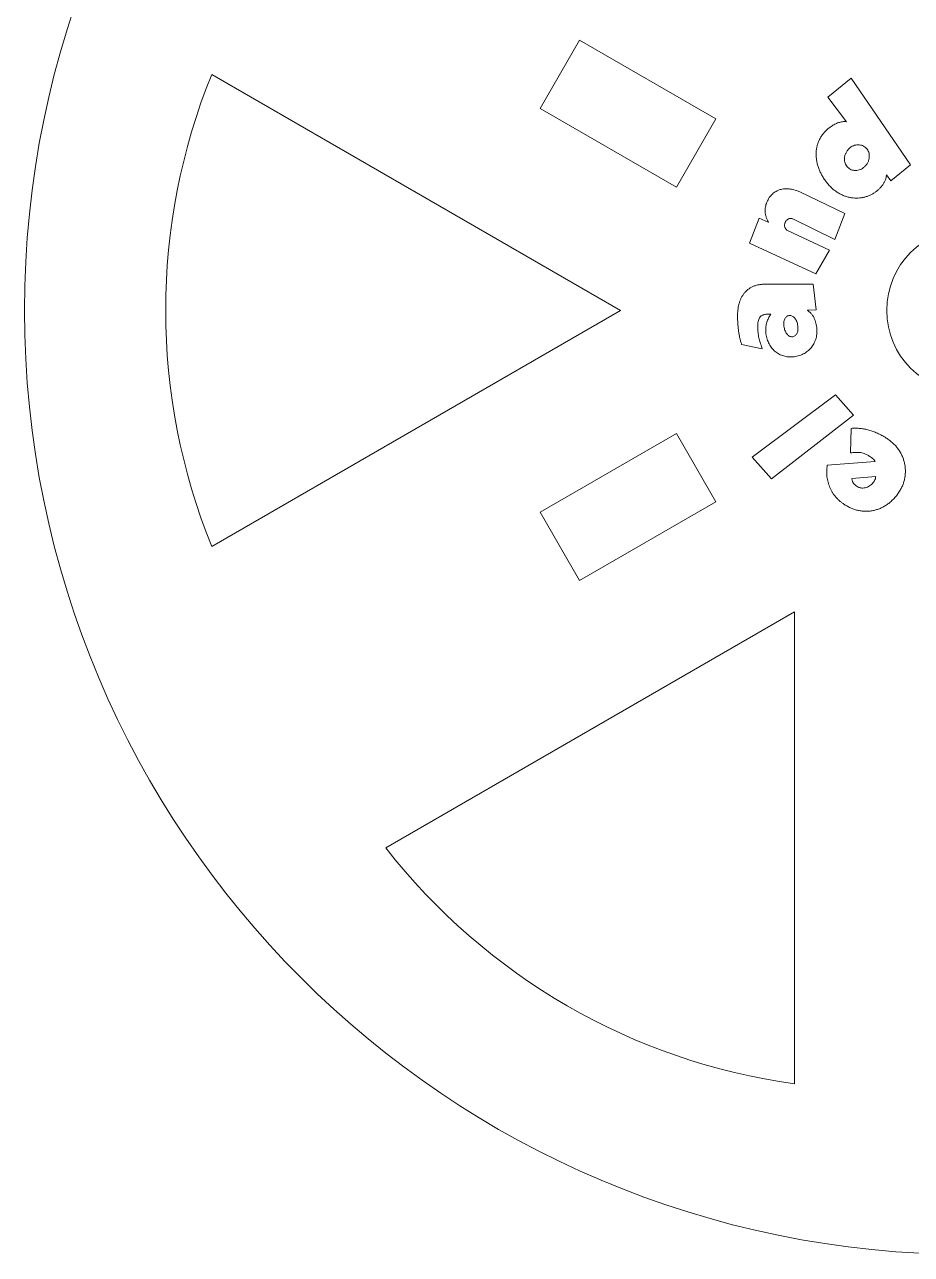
# Model space of a CAD drawing. Header units: inches. Extents: x 0.15 to 9.58, y -4.79 to -0.12.
# Drawn here: x 3.406 to 4.815, y -3.115 to -1.161 of the extents above; entities that cross this region are included whole.
import ezdxf

# ---------------------------------------------------------------- set-up
doc = ezdxf.new("R2010")
doc.units = ezdxf.units.IN
doc.header["$MEASUREMENT"] = 0
doc.layers.add('Layer 1', color=7, linetype='Continuous')

# ---------------------------------------------------------------- blocks, each defined once
blk = doc.blocks.new('block 206')
at = {"layer": 'Layer 1', "color": 7, "lineweight": 15, "true_color": 0xffffff}
blk.add_open_spline([(4.7166, -1.3899), (4.7157, -1.3892), (4.7148, -1.3885), (4.714, -1.3876), (4.7131, -1.3867), (4.7124, -1.3857), (4.7118, -1.3847), (4.7111, -1.3836), (4.7106, -1.3825), (4.7101, -1.3813), (4.7097, -1.3801), (4.7094, -1.3789), (4.7092, -1.3777), (4.7091, -1.3764), (4.709, -1.3751), (4.7091, -1.3738), (4.7092, -1.3725), (4.7093, -1.3711), (4.7096, -1.3698), (4.7098, -1.3691), (4.71, -1.3684), (4.7102, -1.3677), (4.7104, -1.367), (4.7107, -1.3663), (4.7111, -1.3657), (4.7114, -1.365), (4.7117, -1.3643), (4.7121, -1.3636), (4.7125, -1.3629), (4.713, -1.3623), (4.7135, -1.3616)], degree=3, knots=[0, 0, 0, 0, 1, 1, 1, 2, 2, 2, 3, 3, 3, 4, 4, 4, 5, 5, 5, 6, 6, 6, 7, 7, 7, 8, 8, 8, 9, 9, 9, 10, 10, 10, 10], dxfattribs=at)
blk = doc.blocks.new('block 207')
at = {"layer": 'Layer 1', "color": 7, "lineweight": 15, "true_color": 0xffffff}
blk.add_open_spline([(4.7135, -1.3616), (4.714, -1.361), (4.7144, -1.3603), (4.7149, -1.3597), (4.7154, -1.3592), (4.7159, -1.3586), (4.7165, -1.3581), (4.717, -1.3576), (4.7175, -1.3571), (4.7181, -1.3566), (4.7186, -1.3562), (4.7192, -1.3558), (4.7198, -1.3554), (4.721, -1.3547), (4.7222, -1.3541), (4.7234, -1.3536), (4.7246, -1.3531), (4.7259, -1.3527), (4.7271, -1.3525), (4.7284, -1.3522), (4.7296, -1.3521), (4.7309, -1.3521), (4.7321, -1.3521), (4.7333, -1.3522), (4.7345, -1.3525), (4.7357, -1.3527), (4.7369, -1.353), (4.738, -1.3535), (4.739, -1.354), (4.74, -1.3546), (4.741, -1.3552)], degree=3, knots=[0, 0, 0, 0, 1, 1, 1, 2, 2, 2, 3, 3, 3, 4, 4, 4, 5, 5, 5, 6, 6, 6, 7, 7, 7, 8, 8, 8, 9, 9, 9, 10, 10, 10, 10], dxfattribs=at)
blk = doc.blocks.new('block 208')
at = {"layer": 'Layer 1', "color": 7, "lineweight": 15, "true_color": 0xffffff}
blk.add_open_spline([(4.741, -1.3552), (4.742, -1.3559), (4.743, -1.3567), (4.7438, -1.3576), (4.7447, -1.3584), (4.7454, -1.3594), (4.746, -1.3605), (4.7466, -1.3615), (4.7472, -1.3626), (4.7476, -1.3638), (4.748, -1.365), (4.7483, -1.3662), (4.7484, -1.3674), (4.7486, -1.3687), (4.7487, -1.37), (4.7486, -1.3713), (4.7485, -1.3726), (4.7483, -1.3739), (4.748, -1.3753), (4.7479, -1.3759), (4.7477, -1.3766), (4.7474, -1.3773), (4.7472, -1.378), (4.7469, -1.3786), (4.7466, -1.3793), (4.7463, -1.3799), (4.746, -1.3806), (4.7456, -1.3812), (4.7452, -1.3819), (4.7447, -1.3826), (4.7443, -1.3832)], degree=3, knots=[0, 0, 0, 0, 1, 1, 1, 2, 2, 2, 3, 3, 3, 4, 4, 4, 5, 5, 5, 6, 6, 6, 7, 7, 7, 8, 8, 8, 9, 9, 9, 10, 10, 10, 10], dxfattribs=at)
blk = doc.blocks.new('block 209')
at = {"layer": 'Layer 1', "color": 7, "lineweight": 15, "true_color": 0xffffff}
blk.add_open_spline([(4.7443, -1.3832), (4.7438, -1.3839), (4.7433, -1.3845), (4.7428, -1.3852), (4.7423, -1.3857), (4.7417, -1.3863), (4.7412, -1.3868), (4.7407, -1.3874), (4.7401, -1.3879), (4.7395, -1.3883), (4.739, -1.3888), (4.7384, -1.3892), (4.7378, -1.3896), (4.7367, -1.3904), (4.7355, -1.391), (4.7343, -1.3915), (4.7331, -1.392), (4.7318, -1.3924), (4.7306, -1.3927), (4.7293, -1.3929), (4.7281, -1.393), (4.7268, -1.393), (4.7256, -1.393), (4.7244, -1.3929), (4.7232, -1.3927), (4.7221, -1.3925), (4.7209, -1.3922), (4.7198, -1.3917), (4.7187, -1.3912), (4.7177, -1.3906), (4.7166, -1.3899)], degree=3, knots=[0, 0, 0, 0, 1, 1, 1, 2, 2, 2, 3, 3, 3, 4, 4, 4, 5, 5, 5, 6, 6, 6, 7, 7, 7, 8, 8, 8, 9, 9, 9, 10, 10, 10, 10], dxfattribs=at)
blk = doc.blocks.new('block 210')
at = {"layer": 'Layer 1', "color": 7, "lineweight": 15, "true_color": 0xffffff}
blk.add_open_spline([(4.6206, -1.6235), (4.6214, -1.6234), (4.6221, -1.6233), (4.6229, -1.6233), (4.6236, -1.6233), (4.6243, -1.6235), (4.625, -1.6237), (4.6257, -1.624), (4.6264, -1.6243), (4.6271, -1.6247), (4.6278, -1.6252), (4.6285, -1.6257), (4.6291, -1.6263), (4.6298, -1.627), (4.6305, -1.6277), (4.631, -1.6285), (4.6316, -1.6293), (4.6321, -1.6302), (4.6325, -1.6311), (4.633, -1.6322), (4.6334, -1.6332), (4.6337, -1.6343), (4.6341, -1.6355), (4.6344, -1.6368), (4.6346, -1.638)], degree=3, knots=[0, 0, 0, 0, 1, 1, 1, 2, 2, 2, 3, 3, 3, 4, 4, 4, 5, 5, 5, 6, 6, 6, 7, 7, 7, 8, 8, 8, 8], dxfattribs=at)
blk = doc.blocks.new('block 211')
at = {"layer": 'Layer 1', "color": 7, "lineweight": 15, "true_color": 0xffffff}
blk.add_open_spline([(4.6346, -1.638), (4.6348, -1.6393), (4.635, -1.6406), (4.6351, -1.6418), (4.6352, -1.643), (4.6353, -1.6442), (4.6352, -1.6453), (4.6351, -1.6463), (4.635, -1.6474), (4.6348, -1.6484), (4.6346, -1.6493), (4.6343, -1.6502), (4.6339, -1.6511), (4.6336, -1.6519), (4.6332, -1.6527), (4.6327, -1.6534), (4.6322, -1.654), (4.6317, -1.6546), (4.6311, -1.6551), (4.6305, -1.6556), (4.6299, -1.6561), (4.6292, -1.6564), (4.6285, -1.6568), (4.6278, -1.657), (4.627, -1.6572)], degree=3, knots=[0, 0, 0, 0, 1, 1, 1, 2, 2, 2, 3, 3, 3, 4, 4, 4, 5, 5, 5, 6, 6, 6, 7, 7, 7, 8, 8, 8, 8], dxfattribs=at)
blk = doc.blocks.new('block 212')
at = {"layer": 'Layer 1', "color": 7, "lineweight": 15, "true_color": 0xffffff}
blk.add_open_spline([(4.627, -1.6572), (4.6263, -1.6572), (4.6255, -1.6573), (4.6248, -1.6572), (4.624, -1.6571), (4.6233, -1.6569), (4.6225, -1.6566), (4.6218, -1.6563), (4.6211, -1.6559), (4.6204, -1.6554), (4.6197, -1.6549), (4.619, -1.6542), (4.6184, -1.6535), (4.6178, -1.6528), (4.6171, -1.652), (4.6166, -1.6512), (4.6161, -1.6503), (4.6156, -1.6494), (4.6152, -1.6485), (4.6147, -1.6475), (4.6143, -1.6466), (4.614, -1.6455), (4.6137, -1.6444), (4.6135, -1.6433), (4.6132, -1.6422)], degree=3, knots=[0, 0, 0, 0, 1, 1, 1, 2, 2, 2, 3, 3, 3, 4, 4, 4, 5, 5, 5, 6, 6, 6, 7, 7, 7, 8, 8, 8, 8], dxfattribs=at)
blk = doc.blocks.new('block 213')
at = {"layer": 'Layer 1', "color": 7, "lineweight": 15, "true_color": 0xffffff}
blk.add_open_spline([(4.6132, -1.6422), (4.613, -1.6409), (4.6128, -1.6395), (4.6127, -1.6382), (4.6126, -1.637), (4.6125, -1.6358), (4.6126, -1.6346), (4.6127, -1.6336), (4.6128, -1.6325), (4.6131, -1.6315), (4.6134, -1.6306), (4.6137, -1.6298), (4.6141, -1.6289), (4.6145, -1.6282), (4.615, -1.6275), (4.6155, -1.6268), (4.616, -1.6263), (4.6165, -1.6257), (4.6171, -1.6252), (4.6176, -1.6248), (4.6182, -1.6244), (4.6188, -1.6241), (4.6194, -1.6238), (4.62, -1.6237), (4.6206, -1.6235)], degree=3, knots=[0, 0, 0, 0, 1, 1, 1, 2, 2, 2, 3, 3, 3, 4, 4, 4, 5, 5, 5, 6, 6, 6, 7, 7, 7, 8, 8, 8, 8], dxfattribs=at)
blk = doc.blocks.new('block 214')
at = {"layer": 'Layer 1', "color": 7, "lineweight": 15, "true_color": 0xffffff}
blk.add_open_spline([(4.7587, -1.8793), (4.7587, -1.8799), (4.7586, -1.8805), (4.7585, -1.881), (4.7584, -1.8816), (4.7583, -1.8822), (4.7582, -1.8827), (4.7581, -1.883), (4.758, -1.8833), (4.7579, -1.8836), (4.7578, -1.8839), (4.7576, -1.8843), (4.7574, -1.8846), (4.7572, -1.8851), (4.757, -1.8855), (4.7567, -1.8859), (4.7564, -1.8864), (4.7561, -1.8869), (4.7558, -1.8874)], degree=3, knots=[0, 0, 0, 0, 1, 1, 1, 2, 2, 2, 3, 3, 3, 4, 4, 4, 5, 5, 5, 6, 6, 6, 6], dxfattribs=at)
blk = doc.blocks.new('block 215')
at = {"layer": 'Layer 1', "color": 7, "lineweight": 15, "true_color": 0xffffff}
blk.add_open_spline([(4.7558, -1.8874), (4.7551, -1.8884), (4.7544, -1.8894), (4.7535, -1.8904), (4.7527, -1.8914), (4.7517, -1.8923), (4.7507, -1.8931), (4.7497, -1.8938), (4.7486, -1.8945), (4.7475, -1.8951), (4.7464, -1.8957), (4.7452, -1.8962), (4.744, -1.8966), (4.7428, -1.897), (4.7415, -1.8973), (4.7403, -1.8974), (4.739, -1.8976), (4.7378, -1.8976), (4.7366, -1.8975), (4.7359, -1.8974), (4.7353, -1.8974), (4.7347, -1.8972), (4.7341, -1.8971), (4.7335, -1.8969), (4.7329, -1.8967), (4.7323, -1.8965), (4.7317, -1.8963), (4.7311, -1.896), (4.7305, -1.8957), (4.7299, -1.8953), (4.7293, -1.895)], degree=3, knots=[0, 0, 0, 0, 1, 1, 1, 2, 2, 2, 3, 3, 3, 4, 4, 4, 5, 5, 5, 6, 6, 6, 7, 7, 7, 8, 8, 8, 9, 9, 9, 10, 10, 10, 10], dxfattribs=at)
blk = doc.blocks.new('block 216')
at = {"layer": 'Layer 1', "color": 7, "lineweight": 15, "true_color": 0xffffff}
blk.add_open_spline([(4.7293, -1.895), (4.7282, -1.8942), (4.7271, -1.8935), (4.7261, -1.8926), (4.7251, -1.8918), (4.7242, -1.8909), (4.7235, -1.8899), (4.7232, -1.8894), (4.7228, -1.8889), (4.7225, -1.8884), (4.7222, -1.8878), (4.722, -1.8872), (4.7217, -1.8866), (4.7215, -1.886), (4.7213, -1.8854), (4.7212, -1.8847), (4.721, -1.884), (4.7209, -1.8833), (4.7208, -1.8826)], degree=3, knots=[0, 0, 0, 0, 1, 1, 1, 2, 2, 2, 3, 3, 3, 4, 4, 4, 5, 5, 5, 6, 6, 6, 6], dxfattribs=at)
blk = doc.blocks.new('block 217')
at = {"layer": 'Layer 1', "color": 7, "lineweight": 15, "true_color": 0xffffff}
blk.add_lwpolyline([(4.7208, -1.8826), (4.7587, -1.8793)], dxfattribs=at)
blk = doc.blocks.new('block 222')
at = {"layer": 'Layer 1', "color": 7, "lineweight": 15, "true_color": 0xffffff}
blk.add_open_spline([(4.7189, -1.8416), (4.7212, -1.8413), (4.7235, -1.841), (4.7259, -1.8409), (4.7283, -1.8408), (4.7307, -1.8408), (4.7331, -1.841), (4.7343, -1.8412), (4.7355, -1.8413), (4.7367, -1.8416), (4.738, -1.8419), (4.7392, -1.8423), (4.7405, -1.8427), (4.7418, -1.8432), (4.7431, -1.8438), (4.7443, -1.8444), (4.7457, -1.8451), (4.7469, -1.8458), (4.7482, -1.8466)], degree=3, knots=[0, 0, 0, 0, 1, 1, 1, 2, 2, 2, 3, 3, 3, 4, 4, 4, 5, 5, 5, 6, 6, 6, 6], dxfattribs=at)
blk = doc.blocks.new('block 223')
at = {"layer": 'Layer 1', "color": 7, "lineweight": 15, "true_color": 0xffffff}
blk.add_open_spline([(4.7482, -1.8466), (4.7491, -1.8472), (4.75, -1.8478), (4.7509, -1.8484), (4.7519, -1.8491), (4.7528, -1.8498), (4.7537, -1.8505), (4.7546, -1.8513), (4.7555, -1.852), (4.7562, -1.8528), (4.7568, -1.8535), (4.7573, -1.8543), (4.7579, -1.8551)], degree=3, knots=[0, 0, 0, 0, 1, 1, 1, 2, 2, 2, 3, 3, 3, 4, 4, 4, 4], dxfattribs=at)
blk = doc.blocks.new('block 224')
at = {"layer": 'Layer 1', "color": 7, "lineweight": 15, "true_color": 0xffffff}
blk.add_lwpolyline([(4.7579, -1.8551), (4.6818, -1.8614)], dxfattribs=at)
blk = doc.blocks.new('block 225')
at = {"layer": 'Layer 1', "color": 7, "lineweight": 15, "true_color": 0xffffff}
blk.add_open_spline([(4.6818, -1.8614), (4.6816, -1.863), (4.6813, -1.8645), (4.6812, -1.866), (4.681, -1.8676), (4.6809, -1.8691), (4.6809, -1.8706), (4.6809, -1.8721), (4.6809, -1.8736), (4.6809, -1.8751), (4.681, -1.8766), (4.6811, -1.8781), (4.6813, -1.8796), (4.6815, -1.881), (4.6817, -1.8825), (4.682, -1.884), (4.6822, -1.8854), (4.6826, -1.8869), (4.683, -1.8883), (4.6833, -1.8897), (4.6838, -1.8912), (4.6843, -1.8926), (4.6848, -1.894), (4.6853, -1.8954), (4.6859, -1.8968), (4.6865, -1.8982), (4.6871, -1.8996), (4.6879, -1.9009), (4.6886, -1.9023), (4.6893, -1.9036), (4.6901, -1.9048), (4.6909, -1.9061), (4.6918, -1.9074), (4.6927, -1.9086), (4.6936, -1.9098), (4.6946, -1.911), (4.6956, -1.9121), (4.6966, -1.9133), (4.6977, -1.9144), (4.6988, -1.9155), (4.6999, -1.9166), (4.7011, -1.9176), (4.7023, -1.9187), (4.7035, -1.9197), (4.7048, -1.9207), (4.7061, -1.9216), (4.7075, -1.9226), (4.7089, -1.9235), (4.7103, -1.9245)], degree=3, knots=[0, 0, 0, 0, 1, 1, 1, 2, 2, 2, 3, 3, 3, 4, 4, 4, 5, 5, 5, 6, 6, 6, 7, 7, 7, 8, 8, 8, 9, 9, 9, 10, 10, 10, 11, 11, 11, 12, 12, 12, 13, 13, 13, 14, 14, 14, 15, 15, 15, 16, 16, 16, 16], dxfattribs=at)
blk = doc.blocks.new('block 226')
at = {"layer": 'Layer 1', "color": 7, "lineweight": 15, "true_color": 0xffffff}
blk.add_open_spline([(4.7103, -1.9245), (4.7121, -1.9255), (4.7139, -1.9266), (4.7157, -1.9275), (4.7175, -1.9285), (4.7194, -1.9293), (4.7213, -1.9301), (4.7231, -1.9308), (4.725, -1.9315), (4.7269, -1.932), (4.7288, -1.9326), (4.7308, -1.9331), (4.7327, -1.9334), (4.7347, -1.9338), (4.7366, -1.9341), (4.7386, -1.9342), (4.7405, -1.9344), (4.7425, -1.9345), (4.7444, -1.9344), (4.7464, -1.9344), (4.7483, -1.9343), (4.7502, -1.934), (4.7522, -1.9338), (4.7541, -1.9335), (4.756, -1.933), (4.7579, -1.9326), (4.7598, -1.932), (4.7617, -1.9314), (4.7636, -1.9307), (4.7655, -1.93), (4.7673, -1.9292), (4.7692, -1.9283), (4.771, -1.9273), (4.7728, -1.9263), (4.7746, -1.9252), (4.7764, -1.9241), (4.7781, -1.9228), (4.7799, -1.9215), (4.7816, -1.9202), (4.7832, -1.9187), (4.7849, -1.9172), (4.7865, -1.9156), (4.7881, -1.9139), (4.7897, -1.9122), (4.7912, -1.9103), (4.7926, -1.9084), (4.794, -1.9064), (4.7954, -1.9044), (4.7968, -1.9023)], degree=3, knots=[0, 0, 0, 0, 1, 1, 1, 2, 2, 2, 3, 3, 3, 4, 4, 4, 5, 5, 5, 6, 6, 6, 7, 7, 7, 8, 8, 8, 9, 9, 9, 10, 10, 10, 11, 11, 11, 12, 12, 12, 13, 13, 13, 14, 14, 14, 15, 15, 15, 16, 16, 16, 16], dxfattribs=at)
blk = doc.blocks.new('block 227')
at = {"layer": 'Layer 1', "color": 7, "lineweight": 15, "true_color": 0xffffff}
blk.add_open_spline([(4.7968, -1.9023), (4.7978, -1.9006), (4.7989, -1.8988), (4.7998, -1.897), (4.8007, -1.8953), (4.8015, -1.8934), (4.8022, -1.8916), (4.8029, -1.8898), (4.8035, -1.8879), (4.804, -1.886), (4.8045, -1.8841), (4.8049, -1.8822), (4.8052, -1.8802), (4.8055, -1.8783), (4.8057, -1.8763), (4.8058, -1.8744), (4.8059, -1.8724), (4.806, -1.8705), (4.8059, -1.8686), (4.8058, -1.8666), (4.8056, -1.8647), (4.8054, -1.8628), (4.8051, -1.8609), (4.8047, -1.859), (4.8043, -1.8571), (4.8039, -1.8552), (4.8033, -1.8533), (4.8027, -1.8515), (4.802, -1.8496), (4.8013, -1.8478), (4.8005, -1.846), (4.7996, -1.8442), (4.7987, -1.8424), (4.7977, -1.8407), (4.7967, -1.8389), (4.7956, -1.8372), (4.7944, -1.8355), (4.7932, -1.8338), (4.7919, -1.8322), (4.7905, -1.8306), (4.7891, -1.829), (4.7876, -1.8275), (4.786, -1.8261), (4.7844, -1.8246), (4.7828, -1.8231), (4.781, -1.8218), (4.7792, -1.8205), (4.7773, -1.8192), (4.7754, -1.818)], degree=3, knots=[0, 0, 0, 0, 1, 1, 1, 2, 2, 2, 3, 3, 3, 4, 4, 4, 5, 5, 5, 6, 6, 6, 7, 7, 7, 8, 8, 8, 9, 9, 9, 10, 10, 10, 11, 11, 11, 12, 12, 12, 13, 13, 13, 14, 14, 14, 15, 15, 15, 16, 16, 16, 16], dxfattribs=at)
blk = doc.blocks.new('block 228')
at = {"layer": 'Layer 1', "color": 7, "lineweight": 15, "true_color": 0xffffff}
blk.add_open_spline([(4.7754, -1.818), (4.7731, -1.8166), (4.7707, -1.8151), (4.7684, -1.8138), (4.7661, -1.8125), (4.7638, -1.8114), (4.7614, -1.8103), (4.7592, -1.8093), (4.7569, -1.8083), (4.7546, -1.8075), (4.7524, -1.8067), (4.7502, -1.806), (4.748, -1.8054), (4.7457, -1.8047), (4.7435, -1.8042), (4.7412, -1.8038), (4.7389, -1.8034), (4.7366, -1.8031), (4.7343, -1.8029), (4.7319, -1.8027), (4.7294, -1.8025), (4.727, -1.8025), (4.7245, -1.8025), (4.722, -1.8026), (4.7195, -1.8027)], degree=3, knots=[0, 0, 0, 0, 1, 1, 1, 2, 2, 2, 3, 3, 3, 4, 4, 4, 5, 5, 5, 6, 6, 6, 7, 7, 7, 8, 8, 8, 8], dxfattribs=at)
blk = doc.blocks.new('block 229')
at = {"layer": 'Layer 1', "color": 7, "lineweight": 15, "true_color": 0xffffff}
blk.add_lwpolyline([(4.7195, -1.8027), (4.7189, -1.8416)], dxfattribs=at)
blk = doc.blocks.new('block 230')
at = {"layer": 'Layer 1', "color": 7, "lineweight": 15, "true_color": 0xffffff}
blk.add_lwpolyline([(4.5584, -1.5082), (4.6637, -1.5572)], dxfattribs=at)
blk = doc.blocks.new('block 231')
at = {"layer": 'Layer 1', "color": 7, "lineweight": 15, "true_color": 0xffffff}
blk.add_lwpolyline([(4.6637, -1.5572), (4.6854, -1.5193)], dxfattribs=at)
blk = doc.blocks.new('block 232')
at = {"layer": 'Layer 1', "color": 7, "lineweight": 15, "true_color": 0xffffff}
blk.add_lwpolyline([(4.6854, -1.5193), (4.6186, -1.4881)], dxfattribs=at)
blk = doc.blocks.new('block 233')
at = {"layer": 'Layer 1', "color": 7, "lineweight": 15, "true_color": 0xffffff}
blk.add_lwpolyline([(4.6271, -1.47), (4.6938, -1.5027)], dxfattribs=at)
blk = doc.blocks.new('block 234')
at = {"layer": 'Layer 1', "color": 7, "lineweight": 15, "true_color": 0xffffff}
blk.add_lwpolyline([(4.6938, -1.5027), (4.7096, -1.4614)], dxfattribs=at)
blk = doc.blocks.new('block 235')
at = {"layer": 'Layer 1', "color": 7, "lineweight": 15, "true_color": 0xffffff}
blk.add_lwpolyline([(4.7096, -1.4614), (4.6384, -1.4271)], dxfattribs=at)
blk = doc.blocks.new('block 236')
at = {"layer": 'Layer 1', "color": 7, "lineweight": 15, "true_color": 0xffffff}
blk.add_open_spline([(4.6384, -1.4271), (4.6371, -1.4265), (4.6358, -1.426), (4.6345, -1.4254), (4.6333, -1.4249), (4.632, -1.4245), (4.6307, -1.4241), (4.6294, -1.4237), (4.6282, -1.4234), (4.6269, -1.4231), (4.6256, -1.4228), (4.6243, -1.4225), (4.623, -1.4224), (4.6218, -1.4222), (4.6205, -1.422), (4.6193, -1.422), (4.618, -1.4219), (4.6168, -1.4219), (4.6156, -1.4219), (4.6144, -1.422), (4.6132, -1.4221), (4.612, -1.4223), (4.6108, -1.4224), (4.6096, -1.4226), (4.6085, -1.4229), (4.6073, -1.4232), (4.6062, -1.4235), (4.6051, -1.4239), (4.604, -1.4243), (4.6029, -1.4248), (4.6019, -1.4253), (4.6008, -1.4258), (4.5998, -1.4264), (4.5988, -1.427), (4.5978, -1.4277), (4.5969, -1.4284), (4.5959, -1.4291), (4.595, -1.4299), (4.5941, -1.4308), (4.5933, -1.4316), (4.5924, -1.4325), (4.5916, -1.4335), (4.5908, -1.4345), (4.59, -1.4355), (4.5893, -1.4366), (4.5886, -1.4378), (4.5879, -1.439), (4.5873, -1.4402), (4.5866, -1.4414)], degree=3, knots=[0, 0, 0, 0, 1, 1, 1, 2, 2, 2, 3, 3, 3, 4, 4, 4, 5, 5, 5, 6, 6, 6, 7, 7, 7, 8, 8, 8, 9, 9, 9, 10, 10, 10, 11, 11, 11, 12, 12, 12, 13, 13, 13, 14, 14, 14, 15, 15, 15, 16, 16, 16, 16], dxfattribs=at)
blk = doc.blocks.new('block 237')
at = {"layer": 'Layer 1', "color": 7, "lineweight": 15, "true_color": 0xffffff}
blk.add_open_spline([(4.5866, -1.4414), (4.5861, -1.4427), (4.5855, -1.4439), (4.585, -1.4452), (4.5846, -1.4465), (4.5842, -1.4477), (4.5839, -1.449), (4.5836, -1.4503), (4.5833, -1.4516), (4.5832, -1.4529), (4.583, -1.4541), (4.5829, -1.4554), (4.5829, -1.4567), (4.5829, -1.4581), (4.583, -1.4594), (4.5832, -1.4608), (4.5834, -1.4622), (4.5838, -1.4637), (4.5842, -1.4651), (4.5846, -1.4666), (4.5852, -1.4682), (4.5858, -1.4697), (4.5865, -1.4713), (4.5873, -1.4729), (4.5882, -1.4745)], degree=3, knots=[0, 0, 0, 0, 1, 1, 1, 2, 2, 2, 3, 3, 3, 4, 4, 4, 5, 5, 5, 6, 6, 6, 7, 7, 7, 8, 8, 8, 8], dxfattribs=at)
blk = doc.blocks.new('block 238')
at = {"layer": 'Layer 1', "color": 7, "lineweight": 15, "true_color": 0xffffff}
blk.add_lwpolyline([(4.5878, -1.4753), (4.5736, -1.4685)], dxfattribs=at)
blk = doc.blocks.new('block 239')
at = {"layer": 'Layer 1', "color": 7, "lineweight": 15, "true_color": 0xffffff}
blk.add_lwpolyline([(4.5736, -1.4685), (4.5584, -1.5082)], dxfattribs=at)
blk = doc.blocks.new('block 240')
at = {"layer": 'Layer 1', "color": 7, "lineweight": 15, "true_color": 0xffffff}
blk.add_lwpolyline([(4.6827, -1.2763), (4.7122, -1.3154)], dxfattribs=at)
blk = doc.blocks.new('block 241')
at = {"layer": 'Layer 1', "color": 7, "lineweight": 15, "true_color": 0xffffff}
blk.add_open_spline([(4.7122, -1.3154), (4.7111, -1.3153), (4.7101, -1.3153), (4.7091, -1.3153), (4.708, -1.3153), (4.707, -1.3153), (4.706, -1.3155), (4.7049, -1.3156), (4.7039, -1.3158), (4.7028, -1.316), (4.7018, -1.3163), (4.7007, -1.3166), (4.6997, -1.3169), (4.6987, -1.3173), (4.6977, -1.3177), (4.6966, -1.3181), (4.6956, -1.3186), (4.6947, -1.319), (4.6937, -1.3195), (4.6927, -1.32), (4.6917, -1.3206), (4.6907, -1.3212), (4.6898, -1.3218), (4.6889, -1.3224), (4.6879, -1.323)], degree=3, knots=[0, 0, 0, 0, 1, 1, 1, 2, 2, 2, 3, 3, 3, 4, 4, 4, 5, 5, 5, 6, 6, 6, 7, 7, 7, 8, 8, 8, 8], dxfattribs=at)
blk = doc.blocks.new('block 242')
at = {"layer": 'Layer 1', "color": 7, "lineweight": 15, "true_color": 0xffffff}
blk.add_open_spline([(4.6879, -1.323), (4.6862, -1.3243), (4.6844, -1.3256), (4.6827, -1.327), (4.6811, -1.3284), (4.6796, -1.3298), (4.6781, -1.3314), (4.6767, -1.3328), (4.6754, -1.3344), (4.6742, -1.336), (4.673, -1.3376), (4.6719, -1.3392), (4.6709, -1.3409), (4.67, -1.3426), (4.6691, -1.3443), (4.6683, -1.3461), (4.6676, -1.3478), (4.6669, -1.3496), (4.6664, -1.3514), (4.6658, -1.3532), (4.6653, -1.355), (4.665, -1.3568), (4.6646, -1.3587), (4.6643, -1.3605), (4.6642, -1.3624), (4.664, -1.3643), (4.664, -1.3662), (4.664, -1.3681), (4.664, -1.37), (4.6642, -1.3719), (4.6644, -1.3738), (4.6646, -1.3757), (4.6649, -1.3776), (4.6653, -1.3795), (4.6657, -1.3815), (4.6662, -1.3834), (4.6668, -1.3854), (4.6674, -1.3873), (4.6681, -1.3893), (4.6688, -1.3912), (4.6696, -1.3931), (4.6704, -1.395), (4.6713, -1.3968), (4.6723, -1.3987), (4.6733, -1.4006), (4.6743, -1.4024), (4.6754, -1.4043), (4.6766, -1.4061), (4.6778, -1.4079)], degree=3, knots=[0, 0, 0, 0, 1, 1, 1, 2, 2, 2, 3, 3, 3, 4, 4, 4, 5, 5, 5, 6, 6, 6, 7, 7, 7, 8, 8, 8, 9, 9, 9, 10, 10, 10, 11, 11, 11, 12, 12, 12, 13, 13, 13, 14, 14, 14, 15, 15, 15, 16, 16, 16, 16], dxfattribs=at)
blk = doc.blocks.new('block 243')
at = {"layer": 'Layer 1', "color": 7, "lineweight": 15, "true_color": 0xffffff}
blk.add_open_spline([(4.7577, -1.4277), (4.7589, -1.4269), (4.76, -1.426), (4.7611, -1.4251), (4.7623, -1.4242), (4.7633, -1.4232), (4.7644, -1.4222), (4.7654, -1.4212), (4.7664, -1.4201), (4.7673, -1.419), (4.7683, -1.4179), (4.7692, -1.4167), (4.7701, -1.4155), (4.7709, -1.4143), (4.7717, -1.4131), (4.7724, -1.4118), (4.7731, -1.4106), (4.7737, -1.4093), (4.7741, -1.4079), (4.7746, -1.4067), (4.775, -1.4054), (4.7752, -1.404), (4.7755, -1.4027), (4.7756, -1.4013), (4.7757, -1.4)], degree=3, knots=[0, 0, 0, 0, 1, 1, 1, 2, 2, 2, 3, 3, 3, 4, 4, 4, 5, 5, 5, 6, 6, 6, 7, 7, 7, 8, 8, 8, 8], dxfattribs=at)
blk = doc.blocks.new('block 244')
at = {"layer": 'Layer 1', "color": 7, "lineweight": 15, "true_color": 0xffffff}
blk.add_lwpolyline([(4.7757, -1.4), (4.776, -1.3997)], dxfattribs=at)
blk = doc.blocks.new('block 245')
at = {"layer": 'Layer 1', "color": 7, "lineweight": 15, "true_color": 0xffffff}
blk.add_lwpolyline([(4.776, -1.3997), (4.7827, -1.4093)], dxfattribs=at)
blk = doc.blocks.new('block 246')
at = {"layer": 'Layer 1', "color": 7, "lineweight": 15, "true_color": 0xffffff}
blk.add_lwpolyline([(4.7827, -1.4093), (4.8143, -1.3841)], dxfattribs=at)
blk = doc.blocks.new('block 247')
at = {"layer": 'Layer 1', "color": 7, "lineweight": 15, "true_color": 0xffffff}
blk.add_lwpolyline([(4.8143, -1.3841), (4.7195, -1.2463)], dxfattribs=at)
blk = doc.blocks.new('block 248')
at = {"layer": 'Layer 1', "color": 7, "lineweight": 15, "true_color": 0xffffff}
blk.add_lwpolyline([(4.7195, -1.2463), (4.6827, -1.2763)], dxfattribs=at)
blk = doc.blocks.new('block 275')
at = {"layer": 'Layer 1', "color": 7, "lineweight": 15, "true_color": 0xffffff}
blk.add_lwpolyline([(4.6297, -2.0941), (4.6297, -2.8441)], dxfattribs=at)
blk = doc.blocks.new('block 276')
at = {"layer": 'Layer 1', "color": 7, "lineweight": 15, "true_color": 0xffffff}
blk.add_lwpolyline([(4.6297, -2.0941), (3.9802, -2.4691)], dxfattribs=at)
blk = doc.blocks.new('block 277')
at = {"layer": 'Layer 1', "color": 7, "lineweight": 15, "true_color": 0xffffff}
blk.add_open_spline([(3.9802, -2.4691), (4.1396, -2.6739), (4.3726, -2.8085), (4.6297, -2.8441)], degree=3, dxfattribs=at)
blk = doc.blocks.new('block 284')
at = {"layer": 'Layer 1', "color": 7, "lineweight": 15, "true_color": 0xffffff}
blk.add_lwpolyline([(4.288, -1.186), (4.5045, -1.311)], dxfattribs=at)
blk = doc.blocks.new('block 285')
at = {"layer": 'Layer 1', "color": 7, "lineweight": 15, "true_color": 0xffffff}
blk.add_lwpolyline([(4.288, -1.186), (4.2255, -1.2943)], dxfattribs=at)
blk = doc.blocks.new('block 286')
at = {"layer": 'Layer 1', "color": 7, "lineweight": 15, "true_color": 0xffffff}
blk.add_lwpolyline([(4.2255, -1.2943), (4.442, -1.4193)], dxfattribs=at)
blk = doc.blocks.new('block 287')
at = {"layer": 'Layer 1', "color": 7, "lineweight": 15, "true_color": 0xffffff}
blk.add_lwpolyline([(4.442, -1.4193), (4.5045, -1.311)], dxfattribs=at)
blk = doc.blocks.new('block 296')
at = {"layer": 'Layer 1', "color": 7, "lineweight": 15, "true_color": 0xffffff}
blk.add_open_spline([(6.4062, -1.6152), (6.4062, -0.7867), (5.7347, -0.1152), (4.9062, -0.1152), (4.0778, -0.1152), (3.4062, -0.7867), (3.4062, -1.6152), (3.4062, -2.4436), (4.0778, -3.1152), (4.9062, -3.1152), (5.7347, -3.1152), (6.4062, -2.4436), (6.4062, -1.6152), (6.4062, -1.6152), (6.4062, -1.6152), (6.4062, -1.6152)], degree=3, knots=[0, 0, 0, 0, 1, 1, 1, 2, 2, 2, 3, 3, 3, 4, 4, 4, 5, 5, 5, 5], dxfattribs=at)
blk = doc.blocks.new('block 297')
at = {"layer": 'Layer 1', "color": 7, "lineweight": 15, "true_color": 0xffffff}
blk.add_open_spline([(5.0362, -1.6152), (5.0362, -1.5434), (4.978, -1.4852), (4.9062, -1.4852), (4.8344, -1.4852), (4.7762, -1.5434), (4.7762, -1.6152), (4.7762, -1.687), (4.8344, -1.7452), (4.9062, -1.7452), (4.978, -1.7452), (5.0362, -1.687), (5.0362, -1.6152), (5.0362, -1.6152), (5.0362, -1.6152), (5.0362, -1.6152)], degree=3, knots=[0, 0, 0, 0, 1, 1, 1, 2, 2, 2, 3, 3, 3, 4, 4, 4, 5, 5, 5, 5], dxfattribs=at)
blk = doc.blocks.new('block 306')
at = {"layer": 'Layer 1', "color": 7, "lineweight": 15, "true_color": 0xffffff}
blk.add_lwpolyline([(4.2255, -1.936), (4.442, -1.811)], dxfattribs=at)
blk = doc.blocks.new('block 307')
at = {"layer": 'Layer 1', "color": 7, "lineweight": 15, "true_color": 0xffffff}
blk.add_lwpolyline([(4.2255, -1.936), (4.288, -2.0443)], dxfattribs=at)
blk = doc.blocks.new('block 308')
at = {"layer": 'Layer 1', "color": 7, "lineweight": 15, "true_color": 0xffffff}
blk.add_lwpolyline([(4.288, -2.0443), (4.5045, -1.9193)], dxfattribs=at)
blk = doc.blocks.new('block 309')
at = {"layer": 'Layer 1', "color": 7, "lineweight": 15, "true_color": 0xffffff}
blk.add_lwpolyline([(4.5045, -1.9193), (4.442, -1.811)], dxfattribs=at)
blk = doc.blocks.new('block 316')
at = {"layer": 'Layer 1', "color": 7, "lineweight": 15, "true_color": 0xffffff}
blk.add_lwpolyline([(4.3532, -1.6152), (3.7037, -1.9902)], dxfattribs=at)
blk = doc.blocks.new('block 317')
at = {"layer": 'Layer 1', "color": 7, "lineweight": 15, "true_color": 0xffffff}
blk.add_lwpolyline([(4.3532, -1.6152), (3.7037, -1.2402)], dxfattribs=at)
blk = doc.blocks.new('block 318')
at = {"layer": 'Layer 1', "color": 7, "lineweight": 15, "true_color": 0xffffff}
blk.add_open_spline([(3.7037, -1.2402), (3.606, -1.4806), (3.606, -1.7497), (3.7037, -1.9902)], degree=3, dxfattribs=at)
blk = doc.blocks.new('block 330')
at = {"layer": 'Layer 1', "color": 7, "lineweight": 15, "true_color": 0xffffff}
blk.add_lwpolyline([(4.6595, -1.5735), (4.582, -1.5737)], dxfattribs=at)
blk = doc.blocks.new('block 331')
at = {"layer": 'Layer 1', "color": 7, "lineweight": 15, "true_color": 0xffffff}
blk.add_open_spline([(4.582, -1.5737), (4.58, -1.5737), (4.578, -1.5738), (4.5761, -1.574), (4.5743, -1.5742), (4.5724, -1.5745), (4.5707, -1.5749), (4.569, -1.5753), (4.5674, -1.5758), (4.5658, -1.5764), (4.5643, -1.577), (4.5628, -1.5777), (4.5614, -1.5784), (4.56, -1.5792), (4.5587, -1.58), (4.5575, -1.5809), (4.5562, -1.5818), (4.555, -1.5827), (4.5539, -1.5837), (4.5528, -1.5847), (4.5518, -1.5858), (4.5508, -1.5869), (4.5498, -1.588), (4.5489, -1.5892), (4.548, -1.5904), (4.5472, -1.5917), (4.5464, -1.593), (4.5457, -1.5943), (4.545, -1.5956), (4.5443, -1.597), (4.5437, -1.5984), (4.5431, -1.5999), (4.5426, -1.6014), (4.5421, -1.6029), (4.5416, -1.6044), (4.5412, -1.606), (4.5409, -1.6076), (4.5405, -1.6092), (4.5403, -1.6108), (4.54, -1.6124), (4.5398, -1.6141), (4.5396, -1.6157), (4.5394, -1.6174), (4.5393, -1.619), (4.5392, -1.6207), (4.5392, -1.6223), (4.5391, -1.624), (4.5392, -1.6256), (4.5392, -1.6273)], degree=3, knots=[0, 0, 0, 0, 1, 1, 1, 2, 2, 2, 3, 3, 3, 4, 4, 4, 5, 5, 5, 6, 6, 6, 7, 7, 7, 8, 8, 8, 9, 9, 9, 10, 10, 10, 11, 11, 11, 12, 12, 12, 13, 13, 13, 14, 14, 14, 15, 15, 15, 16, 16, 16, 16], dxfattribs=at)
blk = doc.blocks.new('block 332')
at = {"layer": 'Layer 1', "color": 7, "lineweight": 15, "true_color": 0xffffff}
blk.add_open_spline([(4.5392, -1.6273), (4.5393, -1.631), (4.5395, -1.6346), (4.5398, -1.6383), (4.5401, -1.6418), (4.5404, -1.6454), (4.5409, -1.649), (4.5412, -1.6507), (4.5415, -1.6525), (4.5418, -1.6542), (4.5421, -1.656), (4.5425, -1.6577), (4.5428, -1.6594), (4.5432, -1.6611), (4.5436, -1.6627), (4.5441, -1.6644), (4.5446, -1.6661), (4.5451, -1.6677), (4.5456, -1.6693)], degree=3, knots=[0, 0, 0, 0, 1, 1, 1, 2, 2, 2, 3, 3, 3, 4, 4, 4, 5, 5, 5, 6, 6, 6, 6], dxfattribs=at)
blk = doc.blocks.new('block 333')
at = {"layer": 'Layer 1', "color": 7, "lineweight": 15, "true_color": 0xffffff}
blk.add_lwpolyline([(4.5456, -1.6693), (4.5784, -1.6763)], dxfattribs=at)
blk = doc.blocks.new('block 334')
at = {"layer": 'Layer 1', "color": 7, "lineweight": 15, "true_color": 0xffffff}
blk.add_open_spline([(4.5784, -1.6763), (4.5776, -1.6737), (4.5767, -1.6711), (4.5759, -1.6684), (4.5751, -1.6659), (4.5743, -1.6633), (4.5736, -1.6607), (4.5733, -1.6593), (4.573, -1.658), (4.5727, -1.6567), (4.5724, -1.6553), (4.5722, -1.654), (4.572, -1.6526), (4.5718, -1.6512), (4.5716, -1.6498), (4.5715, -1.6483), (4.5714, -1.6469), (4.5713, -1.6454), (4.5712, -1.6439)], degree=3, knots=[0, 0, 0, 0, 1, 1, 1, 2, 2, 2, 3, 3, 3, 4, 4, 4, 5, 5, 5, 6, 6, 6, 6], dxfattribs=at)
blk = doc.blocks.new('block 335')
at = {"layer": 'Layer 1', "color": 7, "lineweight": 15, "true_color": 0xffffff}
blk.add_open_spline([(4.5712, -1.6439), (4.5712, -1.6423), (4.5712, -1.6408), (4.5713, -1.6392), (4.5714, -1.6378), (4.5715, -1.6364), (4.5717, -1.635), (4.5719, -1.6337), (4.5722, -1.6325), (4.5726, -1.6312), (4.5729, -1.6301), (4.5733, -1.629), (4.5738, -1.6279), (4.5741, -1.6274), (4.5743, -1.6269), (4.5746, -1.6264), (4.575, -1.6259), (4.5753, -1.6255), (4.5757, -1.6251), (4.5761, -1.6247), (4.5765, -1.6244), (4.5769, -1.624), (4.5774, -1.6237), (4.5778, -1.6234), (4.5783, -1.6231), (4.5789, -1.6228), (4.5794, -1.6226), (4.58, -1.6224), (4.5806, -1.6222), (4.5812, -1.622), (4.5818, -1.6219), (4.5825, -1.6217), (4.5832, -1.6216), (4.5839, -1.6215), (4.5846, -1.6214), (4.5854, -1.6214), (4.5861, -1.6213)], degree=3, knots=[0, 0, 0, 0, 1, 1, 1, 2, 2, 2, 3, 3, 3, 4, 4, 4, 5, 5, 5, 6, 6, 6, 7, 7, 7, 8, 8, 8, 9, 9, 9, 10, 10, 10, 11, 11, 11, 12, 12, 12, 12], dxfattribs=at)
blk = doc.blocks.new('block 336')
at = {"layer": 'Layer 1', "color": 7, "lineweight": 15, "true_color": 0xffffff}
blk.add_lwpolyline([(4.5861, -1.6213), (4.5923, -1.6211)], dxfattribs=at)
blk = doc.blocks.new('block 337')
at = {"layer": 'Layer 1', "color": 7, "lineweight": 15, "true_color": 0xffffff}
blk.add_open_spline([(4.5923, -1.6211), (4.5917, -1.6219), (4.5912, -1.6227), (4.5907, -1.6235), (4.5901, -1.6244), (4.5896, -1.6253), (4.5891, -1.6262), (4.5886, -1.6272), (4.5881, -1.6282), (4.5877, -1.6292), (4.5872, -1.6302), (4.5868, -1.6312), (4.5864, -1.6323), (4.5859, -1.6334), (4.5856, -1.6346), (4.5853, -1.6357), (4.5849, -1.637), (4.5847, -1.6383), (4.5845, -1.6395), (4.5843, -1.6409), (4.5842, -1.6423), (4.5841, -1.6437), (4.5841, -1.6452), (4.5841, -1.6467), (4.5841, -1.6482)], degree=3, knots=[0, 0, 0, 0, 1, 1, 1, 2, 2, 2, 3, 3, 3, 4, 4, 4, 5, 5, 5, 6, 6, 6, 7, 7, 7, 8, 8, 8, 8], dxfattribs=at)
blk = doc.blocks.new('block 338')
at = {"layer": 'Layer 1', "color": 7, "lineweight": 15, "true_color": 0xffffff}
blk.add_open_spline([(4.5841, -1.6482), (4.5842, -1.6497), (4.5843, -1.6512), (4.5844, -1.6527), (4.5846, -1.6541), (4.5848, -1.6555), (4.5851, -1.6569), (4.5854, -1.6583), (4.5858, -1.6596), (4.5862, -1.661), (4.5866, -1.6623), (4.5871, -1.6636), (4.5876, -1.6649), (4.5881, -1.6661), (4.5887, -1.6673), (4.5893, -1.6685), (4.59, -1.6697), (4.5906, -1.6708), (4.5914, -1.6719), (4.5921, -1.673), (4.5928, -1.674), (4.5936, -1.6751), (4.5944, -1.6761), (4.5953, -1.677), (4.5962, -1.6779), (4.5971, -1.6788), (4.598, -1.6797), (4.599, -1.6805), (4.6, -1.6813), (4.601, -1.6821), (4.6021, -1.6828), (4.6031, -1.6835), (4.6042, -1.6841), (4.6053, -1.6847), (4.6065, -1.6854), (4.6076, -1.6859), (4.6088, -1.6864), (4.61, -1.6869), (4.6112, -1.6874), (4.6125, -1.6877), (4.6137, -1.6881), (4.615, -1.6884), (4.6163, -1.6887), (4.6176, -1.6889), (4.6189, -1.6891), (4.6202, -1.6891), (4.6216, -1.6892), (4.623, -1.6892), (4.6243, -1.6892)], degree=3, knots=[0, 0, 0, 0, 1, 1, 1, 2, 2, 2, 3, 3, 3, 4, 4, 4, 5, 5, 5, 6, 6, 6, 7, 7, 7, 8, 8, 8, 9, 9, 9, 10, 10, 10, 11, 11, 11, 12, 12, 12, 13, 13, 13, 14, 14, 14, 15, 15, 15, 16, 16, 16, 16], dxfattribs=at)
blk = doc.blocks.new('block 339')
at = {"layer": 'Layer 1', "color": 7, "lineweight": 15, "true_color": 0xffffff}
blk.add_open_spline([(4.6243, -1.6892), (4.6259, -1.6891), (4.6275, -1.689), (4.629, -1.6889), (4.6305, -1.6887), (4.632, -1.6884), (4.6335, -1.6881), (4.6349, -1.6878), (4.6363, -1.6874), (4.6377, -1.6869), (4.639, -1.6865), (4.6404, -1.686), (4.6417, -1.6854), (4.6429, -1.6848), (4.6442, -1.6842), (4.6454, -1.6835), (4.6465, -1.6828), (4.6477, -1.6821), (4.6488, -1.6813), (4.6498, -1.6806), (4.6509, -1.6798), (4.6519, -1.6789), (4.6529, -1.678), (4.6538, -1.6771), (4.6547, -1.6762), (4.6556, -1.6752), (4.6564, -1.6742), (4.6572, -1.6732), (4.658, -1.6722), (4.6587, -1.6711), (4.6594, -1.67), (4.6601, -1.6689), (4.6607, -1.6678), (4.6612, -1.6666), (4.6618, -1.6654), (4.6623, -1.6642), (4.6628, -1.663), (4.6632, -1.6618), (4.6636, -1.6605), (4.664, -1.6592), (4.6643, -1.6579), (4.6646, -1.6566), (4.6648, -1.6554), (4.665, -1.654), (4.6651, -1.6527), (4.6652, -1.6514), (4.6653, -1.65), (4.6653, -1.6487), (4.6653, -1.6474)], degree=3, knots=[0, 0, 0, 0, 1, 1, 1, 2, 2, 2, 3, 3, 3, 4, 4, 4, 5, 5, 5, 6, 6, 6, 7, 7, 7, 8, 8, 8, 9, 9, 9, 10, 10, 10, 11, 11, 11, 12, 12, 12, 13, 13, 13, 14, 14, 14, 15, 15, 15, 16, 16, 16, 16], dxfattribs=at)
blk = doc.blocks.new('block 340')
at = {"layer": 'Layer 1', "color": 7, "lineweight": 15, "true_color": 0xffffff}
blk.add_open_spline([(4.6653, -1.6474), (4.6652, -1.6457), (4.6651, -1.6441), (4.665, -1.6425), (4.6648, -1.641), (4.6645, -1.6394), (4.6642, -1.6379), (4.6639, -1.6364), (4.6635, -1.6349), (4.6631, -1.6334), (4.6627, -1.6319), (4.6622, -1.6305), (4.6616, -1.6291), (4.6611, -1.6277), (4.6604, -1.6264), (4.6597, -1.6251), (4.6589, -1.6238), (4.6581, -1.6226), (4.6572, -1.6215), (4.6562, -1.6203), (4.6552, -1.6192), (4.654, -1.6182), (4.6529, -1.6172), (4.6516, -1.6163), (4.6503, -1.6154)], degree=3, knots=[0, 0, 0, 0, 1, 1, 1, 2, 2, 2, 3, 3, 3, 4, 4, 4, 5, 5, 5, 6, 6, 6, 7, 7, 7, 8, 8, 8, 8], dxfattribs=at)
blk = doc.blocks.new('block 341')
at = {"layer": 'Layer 1', "color": 7, "lineweight": 15, "true_color": 0xffffff}
blk.add_lwpolyline([(4.6503, -1.6154), (4.6503, -1.615)], dxfattribs=at)
blk = doc.blocks.new('block 342')
at = {"layer": 'Layer 1', "color": 7, "lineweight": 15, "true_color": 0xffffff}
blk.add_lwpolyline([(4.6503, -1.615), (4.6642, -1.6146)], dxfattribs=at)
blk = doc.blocks.new('block 343')
at = {"layer": 'Layer 1', "color": 7, "lineweight": 15, "true_color": 0xffffff}
blk.add_lwpolyline([(4.6642, -1.6146), (4.6595, -1.5735)], dxfattribs=at)
blk = doc.blocks.new('block 344')
at = {"layer": 'Layer 1', "color": 7, "lineweight": 15, "true_color": 0xffffff}
blk.add_lwpolyline([(4.6946, -1.7496), (4.5622, -1.8482)], dxfattribs=at)
blk = doc.blocks.new('block 345')
at = {"layer": 'Layer 1', "color": 7, "lineweight": 15, "true_color": 0xffffff}
blk.add_lwpolyline([(4.5622, -1.8482), (4.5932, -1.8828)], dxfattribs=at)
blk = doc.blocks.new('block 346')
at = {"layer": 'Layer 1', "color": 7, "lineweight": 15, "true_color": 0xffffff}
blk.add_lwpolyline([(4.5932, -1.8828), (4.7237, -1.7816)], dxfattribs=at)
blk = doc.blocks.new('block 347')
at = {"layer": 'Layer 1', "color": 7, "lineweight": 15, "true_color": 0xffffff}
blk.add_lwpolyline([(4.7237, -1.7816), (4.6946, -1.7496)], dxfattribs=at)
blk = doc.blocks.new('block 385')
at = {"layer": 'Layer 1', "color": 7, "lineweight": 15, "true_color": 0xffffff}
blk.add_open_spline([(4.6186, -1.4881), (4.618, -1.4878), (4.6174, -1.4874), (4.6169, -1.4871), (4.6165, -1.4867), (4.616, -1.4863), (4.6157, -1.4858), (4.6153, -1.4853), (4.615, -1.4848), (4.6147, -1.4843), (4.6144, -1.4837), (4.6143, -1.4831), (4.6141, -1.4825), (4.614, -1.4818), (4.614, -1.4812), (4.6139, -1.4805), (4.6139, -1.4799), (4.6139, -1.4793), (4.614, -1.4787), (4.6141, -1.4781), (4.6142, -1.4775), (4.6144, -1.4769), (4.6146, -1.4763), (4.6148, -1.4757), (4.6151, -1.4751)], degree=3, knots=[0, 0, 0, 0, 1, 1, 1, 2, 2, 2, 3, 3, 3, 4, 4, 4, 5, 5, 5, 6, 6, 6, 7, 7, 7, 8, 8, 8, 8], dxfattribs=at)
blk = doc.blocks.new('block 386')
at = {"layer": 'Layer 1', "color": 7, "lineweight": 15, "true_color": 0xffffff}
blk.add_open_spline([(4.6151, -1.4751), (4.6154, -1.4745), (4.6157, -1.4739), (4.6161, -1.4734), (4.6165, -1.4728), (4.6169, -1.4724), (4.6173, -1.4719), (4.6178, -1.4715), (4.6182, -1.4711), (4.6187, -1.4707), (4.6192, -1.4703), (4.6198, -1.47), (4.6204, -1.4698), (4.6209, -1.4695), (4.6215, -1.4693), (4.6221, -1.4692), (4.6226, -1.4691), (4.6232, -1.469), (4.6238, -1.469), (4.6244, -1.469), (4.6249, -1.4691), (4.6255, -1.4693), (4.626, -1.4694), (4.6266, -1.4697), (4.6271, -1.47)], degree=3, knots=[0, 0, 0, 0, 1, 1, 1, 2, 2, 2, 3, 3, 3, 4, 4, 4, 5, 5, 5, 6, 6, 6, 7, 7, 7, 8, 8, 8, 8], dxfattribs=at)
blk = doc.blocks.new('block 387')
at = {"layer": 'Layer 1', "color": 7, "lineweight": 15, "true_color": 0xffffff}
blk.add_lwpolyline([(4.5882, -1.4745), (4.5878, -1.4753)], dxfattribs=at)
blk = doc.blocks.new('block 388')
at = {"layer": 'Layer 1', "color": 7, "lineweight": 15, "true_color": 0xffffff}
blk.add_open_spline([(4.6778, -1.4079), (4.6792, -1.4098), (4.6806, -1.4117), (4.6821, -1.4135), (4.6835, -1.4153), (4.6851, -1.417), (4.6867, -1.4186), (4.6882, -1.4201), (4.6898, -1.4216), (4.6914, -1.423), (4.693, -1.4243), (4.6947, -1.4256), (4.6964, -1.4268), (4.6981, -1.4279), (4.6998, -1.4289), (4.7016, -1.4299), (4.7033, -1.4308), (4.7051, -1.4317), (4.7068, -1.4325), (4.7086, -1.4332), (4.7103, -1.4339), (4.7121, -1.4344), (4.7139, -1.435), (4.7157, -1.4354), (4.7175, -1.4358), (4.7193, -1.4361), (4.721, -1.4364), (4.7228, -1.4366), (4.7246, -1.4367), (4.7264, -1.4368), (4.7281, -1.4368), (4.7299, -1.4368), (4.7317, -1.4368), (4.7334, -1.4366), (4.7352, -1.4364), (4.7369, -1.4362), (4.7387, -1.4358), (4.7404, -1.4355), (4.7421, -1.435), (4.7438, -1.4345), (4.7454, -1.434), (4.7471, -1.4334), (4.7487, -1.4327), (4.7502, -1.4321), (4.7518, -1.4313), (4.7533, -1.4305), (4.7548, -1.4296), (4.7562, -1.4287), (4.7577, -1.4277)], degree=3, knots=[0, 0, 0, 0, 1, 1, 1, 2, 2, 2, 3, 3, 3, 4, 4, 4, 5, 5, 5, 6, 6, 6, 7, 7, 7, 8, 8, 8, 9, 9, 9, 10, 10, 10, 11, 11, 11, 12, 12, 12, 13, 13, 13, 14, 14, 14, 15, 15, 15, 16, 16, 16, 16], dxfattribs=at)
blk = doc.blocks.new('block 197')
at = {"layer": 'Layer 1'}
for name in ['block 296', 'block 285', 'block 284', 'block 318', 'block 317', 'block 248', 'block 247', 'block 240', 'block 286', 'block 287', 'block 242', 'block 241', 'block 206', 'block 207', 'block 208', 'block 209', 'block 246', 'block 243', 'block 244', 'block 245', 'block 236', 'block 388', 'block 237', 'block 235', 'block 234', 'block 239', 'block 238', 'block 387', 'block 385', 'block 386', 'block 233', 'block 232', 'block 297', 'block 230', 'block 231', 'block 331', 'block 330', 'block 343', 'block 316', 'block 335', 'block 337', 'block 336', 'block 342', 'block 341', 'block 340', 'block 332', 'block 213', 'block 210', 'block 211', 'block 334', 'block 338', 'block 212', 'block 339', 'block 333', 'block 344', 'block 347', 'block 346', 'block 306', 'block 309', 'block 229', 'block 228', 'block 227', 'block 345', 'block 224', 'block 222', 'block 223', 'block 225', 'block 217', 'block 216', 'block 215', 'block 214', 'block 226', 'block 308', 'block 307', 'block 276', 'block 275', 'block 277']:
    blk.add_blockref(name, (0, 0), dxfattribs=at)

msp = doc.modelspace()

# ---------------------------------------------------------------- block references
at = {"layer": 'Layer 1'}
msp.add_blockref('block 197', (0, 0), dxfattribs=at)

doc.saveas('drawing.dxf')
